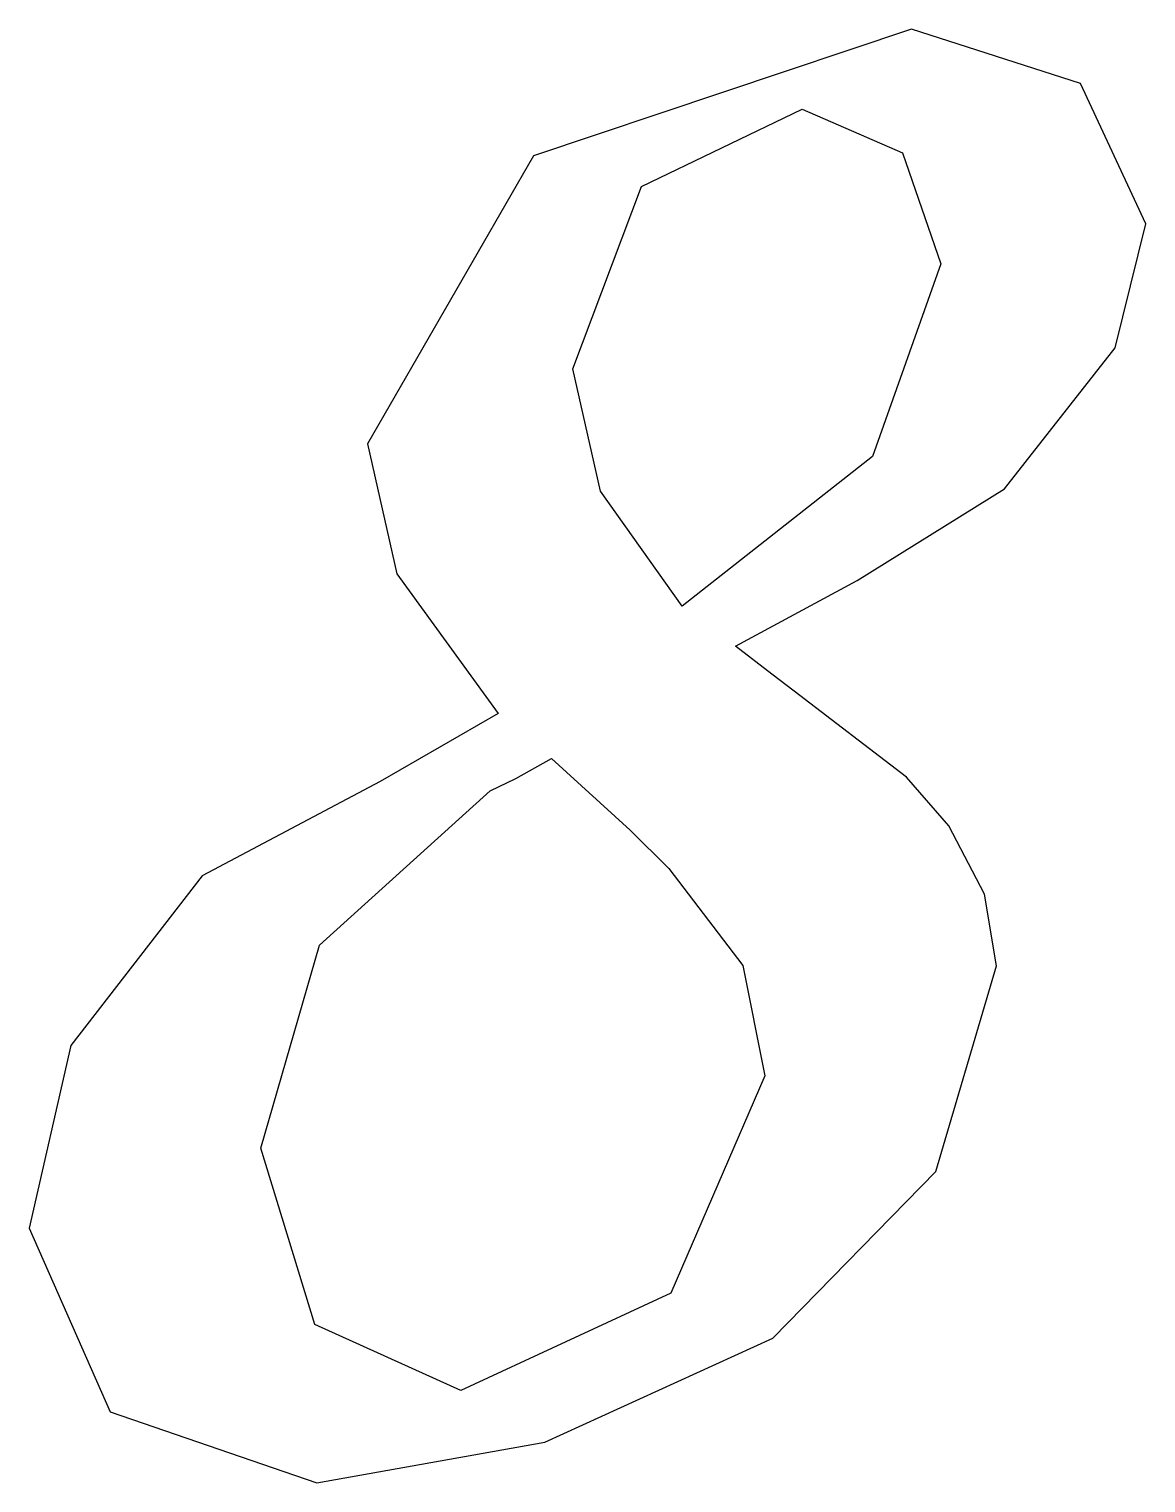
# Model space of a CAD drawing. Extents: x 8 to 13.44, y 6.5 to 13.57.
import ezdxf

# ---------------------------------------------------------------- set-up
doc = ezdxf.new("R2010")
doc.units = 0
doc.layers.add('Layer_1', color=7, linetype='CONTINUOUS')

msp = doc.modelspace()

# ---------------------------------------------------------------- linework, layer by layer
at = {"layer": 'Layer_1', "color": 7}
for points in [[(10.283211, 10.243674), (9.709165, 9.912471), (8.843231, 9.453611), (8.2027, 8.628608), (8, 7.73979), (8.394049, 6.84641), (9.401061, 6.499991), (10.510235, 6.6975), (11.619409, 7.204986), (12.412371, 8.014773), (12.709123, 9.016032), (12.650746, 9.365483), (12.475613, 9.696714), (12.26967, 9.933725), (11.723191, 10.353056), (11.614544, 10.435119), (11.43779, 10.571845), (12.029673, 10.890919), (12.748042, 11.337596), (13.286413, 12.02284), (13.4356, 12.626021), (13.117766, 13.309736), (12.293994, 13.574092), (10.455101, 12.957224), (9.647545, 11.556386), (9.790246, 10.922827), (10.283211, 10.243674)], [(11.178334, 10.766322), (10.781042, 11.325467), (10.64645, 11.921053), (10.980499, 12.808341), (11.76211, 13.185138), (12.250211, 12.972441), (12.436695, 12.431544), (12.104267, 11.494101), (11.178334, 10.766322)], [(10.542667, 10.024885), (10.925365, 9.675433), (11.11347, 9.490081), (11.473465, 9.017561), (11.580491, 8.481227), (11.123199, 7.423748), (10.101592, 6.949727), (9.391332, 7.270303), (9.128633, 8.128744), (9.414034, 9.116316), (10.244293, 9.866878), (10.369156, 9.92766), (10.542667, 10.024885)]]:
    msp.add_lwpolyline(points, dxfattribs=at)

doc.saveas('drawing.dxf')
